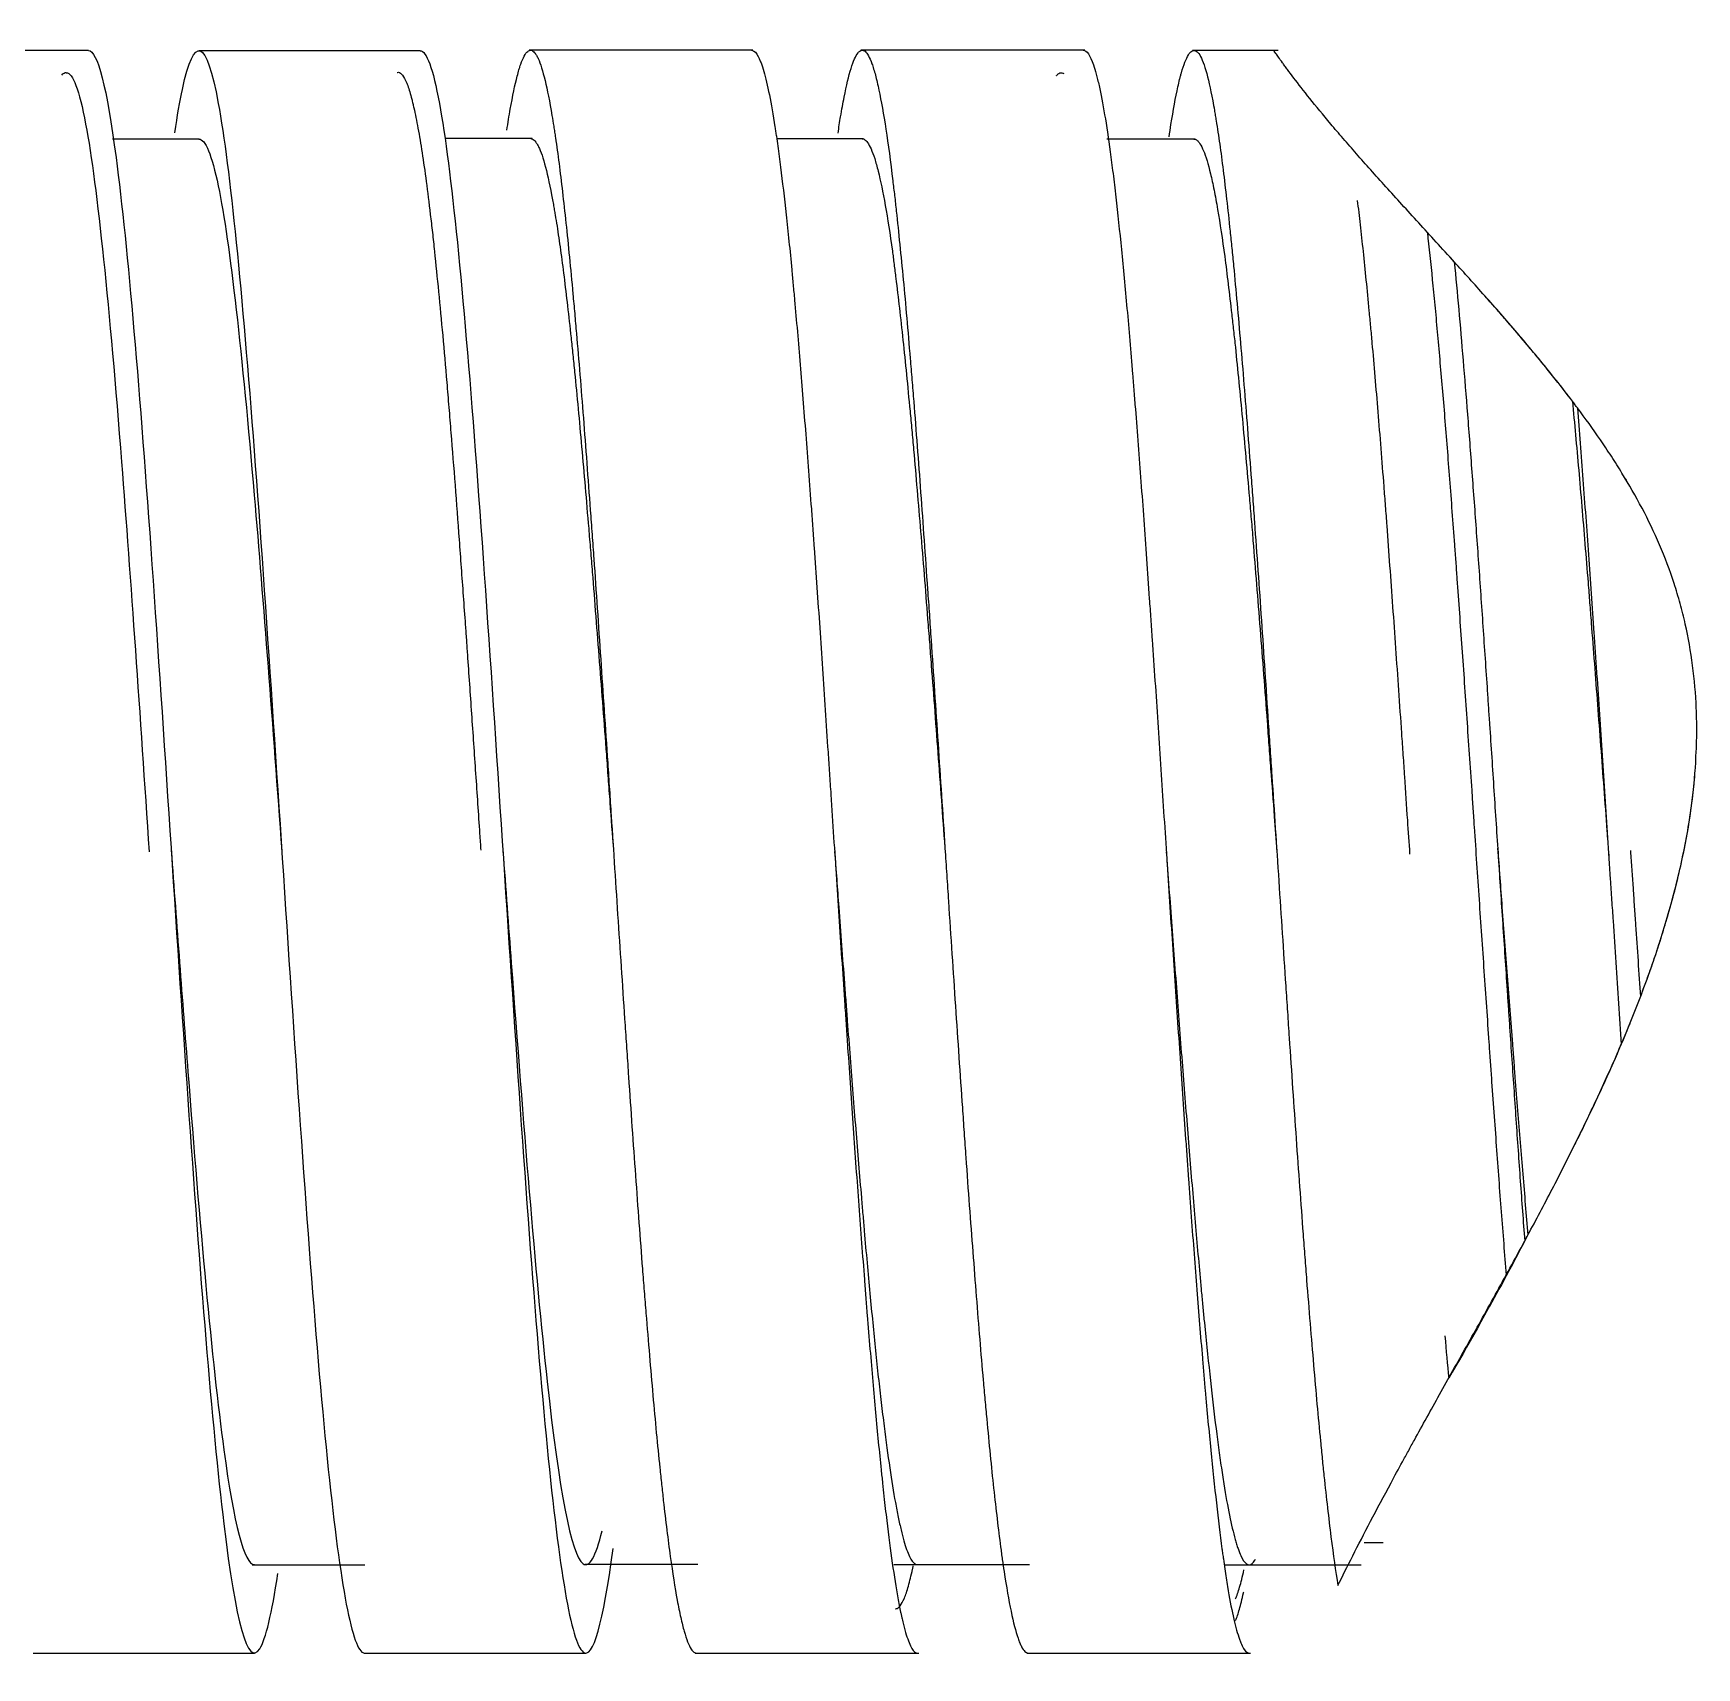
# Model space of a CAD drawing. Extents: x 1488 to 2842, y 0 to 992.
# Drawn here: x 1858.84 to 1873.89, y 347.27 to 362.05 of the extents above; entities that cross this region are included whole.
import ezdxf

# ---------------------------------------------------------------- set-up
doc = ezdxf.new("R2010")
doc.units = 0
doc.header["$LTSCALE"] = 10
doc.header["$MEASUREMENT"] = 0
doc.layers.add('1', color=7, linetype='CONTINUOUS')

msp = doc.modelspace()

# ---------------------------------------------------------------- linework, layer by layer
at = {"layer": '1', "color": 7, "linetype": 'Continuous', "lineweight": -3}
for points, knots in [([(1860.122, 361.152), (1860.145, 361.306), (1860.276, 362.062), (1860.515, 361.962), (1860.84, 358.566), (1861.165, 353.425), (1861.49, 348.83), (1861.716, 347.444), (1861.832, 347.4), (1861.841, 347.4)], [0, 0, 0, 0, 0.039879, 0.22895, 0.41802, 0.607091, 0.796161, 0.985231, 1, 1, 1, 1]), ([(1859.34, 361.898), (1859.424, 361.895), (1859.615, 361.128), (1859.915, 357.457), (1860.24, 352.23), (1860.565, 348.082), (1860.837, 347.063), (1861, 347.76), (1861.054, 348.12)], [0, 0, 0, 0, 0.146021, 0.335609, 0.525196, 0.714784, 0.904371, 1, 1, 1, 1]), ([(1862.34, 361.895), (1862.399, 361.895), (1862.565, 361.44), (1862.84, 358.566), (1863.165, 353.425), (1863.49, 348.83), (1863.798, 346.939), (1863.996, 347.671), (1864.087, 348.345)], [0, 0, 0, 0, 0.100347, 0.286423, 0.4725, 0.658577, 0.844653, 1, 1, 1, 1]), ([(1863.126, 361.175), (1863.136, 361.244), (1863.146, 361.307), (1863.178, 361.485), (1863.198, 361.586), (1863.225, 361.686), (1863.23, 361.705), (1863.238, 361.732), (1863.241, 361.741), (1863.246, 361.757), (1863.259, 361.796), (1863.283, 361.852), (1863.304, 361.88), (1863.324, 361.898), (1863.335, 361.901), (1863.356, 361.897), (1863.366, 361.89), (1863.382, 361.871), (1863.387, 361.864), (1863.398, 361.846), (1863.403, 361.836), (1863.43, 361.778), (1863.45, 361.712), (1863.492, 361.54), (1863.513, 361.435), (1863.539, 361.278), (1863.547, 361.229), (1863.555, 361.177), (1863.56, 361.142), (1863.563, 361.124), (1863.576, 361.034), (1863.587, 360.957), (1863.618, 360.713), (1863.639, 360.533), (1863.681, 360.139), (1863.702, 359.925), (1863.728, 359.636), (1863.734, 359.577), (1863.744, 359.458), (1863.749, 359.398), (1863.765, 359.216), (1863.776, 359.091), (1863.807, 358.709), (1863.828, 358.443), (1863.859, 358.026), (1863.87, 357.883), (1863.883, 357.702), (1863.886, 357.666), (1863.891, 357.593), (1863.899, 357.483), (1863.907, 357.372), (1863.933, 357.001), (1863.954, 356.699), (1863.995, 356.084), (1864.016, 355.771), (1864.043, 355.373), (1864.048, 355.293), (1864.059, 355.133), (1864.064, 355.053), (1864.08, 354.814), (1864.09, 354.655), (1864.121, 354.179), (1864.142, 353.863), (1864.174, 353.392), (1864.184, 353.235), (1864.197, 353.039), (1864.2, 353), (1864.205, 352.922), (1864.208, 352.883), (1864.216, 352.767), (1864.221, 352.69), (1864.247, 352.306), (1864.268, 352.009), (1864.31, 351.43), (1864.331, 351.149), (1864.357, 350.808), (1864.362, 350.741), (1864.37, 350.64), (1864.373, 350.607), (1864.378, 350.541), (1864.392, 350.376), (1864.405, 350.217), (1864.436, 349.846), (1864.457, 349.613), (1864.488, 349.284), (1864.499, 349.178), (1864.514, 349.025), (1864.52, 348.975), (1864.528, 348.901), (1864.53, 348.876), (1864.536, 348.828), (1864.538, 348.804), (1864.562, 348.593), (1864.583, 348.425), (1864.625, 348.125), (1864.645, 347.993), (1864.672, 347.851), (1864.677, 347.824), (1864.687, 347.772), (1864.693, 347.747), (1864.709, 347.676), (1864.719, 347.634), (1864.75, 347.524), (1864.771, 347.47), (1864.803, 347.421), (1864.813, 347.41), (1864.829, 347.402), (1864.834, 347.4), (1864.84, 347.4), (1864.84, 347.4)], [0, 0, 0, 0, 0.018196, 0.018196, 0.054883, 0.054883, 0.064055, 0.064055, 0.06864, 0.06864, 0.073226, 0.091569, 0.109913, 0.109913, 0.128256, 0.128256, 0.146599, 0.146599, 0.155771, 0.155771, 0.164942, 0.164942, 0.201629, 0.201629, 0.238315, 0.238315, 0.247487, 0.252073, 0.252073, 0.256658, 0.256658, 0.275002, 0.275002, 0.311688, 0.311688, 0.348375, 0.348375, 0.357546, 0.357546, 0.366718, 0.366718, 0.385061, 0.385061, 0.421748, 0.421748, 0.440091, 0.440091, 0.444677, 0.444677, 0.449262, 0.458434, 0.458434, 0.49512, 0.49512, 0.531807, 0.531807, 0.540979, 0.540979, 0.55015, 0.55015, 0.568493, 0.568493, 0.60518, 0.60518, 0.623523, 0.623523, 0.628109, 0.628109, 0.632695, 0.632695, 0.641866, 0.641866, 0.678553, 0.678553, 0.715239, 0.715239, 0.724411, 0.724411, 0.728997, 0.728997, 0.733582, 0.751926, 0.751926, 0.788612, 0.788612, 0.806955, 0.806955, 0.816127, 0.816127, 0.820713, 0.820713, 0.825299, 0.825299, 0.861985, 0.861985, 0.898672, 0.898672, 0.907843, 0.907843, 0.917015, 0.917015, 0.935358, 0.935358, 0.972044, 0.972044, 0.990388, 0.990388, 0.999559, 1, 1, 1, 1]), ([(1865.34, 361.9), (1865.343, 361.9), (1865.346, 361.899), (1865.365, 361.894), (1865.382, 361.875), (1865.403, 361.835), (1865.408, 361.826), (1865.416, 361.807), (1865.429, 361.775), (1865.441, 361.736), (1865.467, 361.649), (1865.483, 361.578), (1865.517, 361.411), (1865.534, 361.315), (1865.553, 361.192), (1865.555, 361.178), (1865.559, 361.15), (1865.561, 361.136), (1865.568, 361.092), (1865.581, 361.003), (1865.593, 360.908), (1865.618, 360.709), (1865.635, 360.566), (1865.669, 360.256), (1865.686, 360.09), (1865.707, 359.869), (1865.711, 359.824), (1865.719, 359.733), (1865.724, 359.687), (1865.736, 359.546), (1865.745, 359.451), (1865.77, 359.158), (1865.804, 358.753), (1865.837, 358.318), (1865.862, 357.981), (1865.871, 357.866), (1865.882, 357.721), (1865.884, 357.691), (1865.888, 357.633), (1865.894, 357.545), (1865.901, 357.456), (1865.922, 357.16), (1865.939, 356.919), (1865.972, 356.43), (1865.989, 356.182), (1866.014, 355.805), (1866.022, 355.678), (1866.035, 355.487), (1866.039, 355.423), (1866.046, 355.327), (1866.048, 355.295), (1866.052, 355.23), (1866.071, 354.941), (1866.09, 354.654), (1866.124, 354.144), (1866.14, 353.891), (1866.166, 353.511), (1866.174, 353.385), (1866.187, 353.197), (1866.191, 353.134), (1866.2, 353.008), (1866.204, 352.945), (1866.225, 352.632), (1866.242, 352.388), (1866.275, 351.91), (1866.309, 351.442), (1866.343, 350.997), (1866.362, 350.752), (1866.364, 350.725), (1866.368, 350.671), (1866.37, 350.644), (1866.376, 350.564), (1866.389, 350.405), (1866.402, 350.251), (1866.427, 349.951), (1866.444, 349.759), (1866.477, 349.395), (1866.494, 349.222), (1866.515, 349.017), (1866.52, 348.977), (1866.528, 348.897), (1866.532, 348.858), (1866.545, 348.743), (1866.553, 348.67), (1866.579, 348.459), (1866.595, 348.331), (1866.629, 348.098), (1866.646, 347.993), (1866.671, 347.854), (1866.679, 347.81), (1866.69, 347.76), (1866.692, 347.75), (1866.696, 347.73), (1866.703, 347.702), (1866.709, 347.675), (1866.73, 347.591), (1866.747, 347.536), (1866.781, 347.454), (1866.797, 347.426), (1866.823, 347.404), (1866.831, 347.4), (1866.84, 347.4), (1866.84, 347.4), (1866.84, 347.4)], [0, 0, 0, 0, 0.005727, 0.005727, 0.039415, 0.039415, 0.047837, 0.047837, 0.056259, 0.073103, 0.073103, 0.106791, 0.106791, 0.14048, 0.14048, 0.144691, 0.144691, 0.148902, 0.148902, 0.157324, 0.174168, 0.174168, 0.207856, 0.207856, 0.241544, 0.241544, 0.249966, 0.249966, 0.258388, 0.258388, 0.275232, 0.275232, 0.30892, 0.342609, 0.342609, 0.359453, 0.359453, 0.363664, 0.363664, 0.367875, 0.376297, 0.376297, 0.409985, 0.409985, 0.443673, 0.443673, 0.460517, 0.460517, 0.468939, 0.468939, 0.47315, 0.47315, 0.477361, 0.51105, 0.51105, 0.544738, 0.544738, 0.561582, 0.561582, 0.570004, 0.570004, 0.578426, 0.578426, 0.612114, 0.612114, 0.645802, 0.67949, 0.67949, 0.683701, 0.683701, 0.687912, 0.687912, 0.696335, 0.713179, 0.713179, 0.746867, 0.746867, 0.780555, 0.780555, 0.788977, 0.788977, 0.797399, 0.797399, 0.814243, 0.814243, 0.847931, 0.847931, 0.88162, 0.88162, 0.898464, 0.898464, 0.902675, 0.902675, 0.906886, 0.915308, 0.915308, 0.948996, 0.948996, 0.982684, 0.982684, 0.999528, 0.999528, 1, 1, 1, 1]), ([(1866.121, 361.149), (1866.129, 361.201), (1866.137, 361.251), (1866.15, 361.33), (1866.156, 361.361), (1866.166, 361.419), (1866.171, 361.447), (1866.198, 361.581), (1866.218, 361.668), (1866.26, 361.802), (1866.281, 361.849), (1866.305, 361.879), (1866.308, 361.882), (1866.313, 361.887), (1866.321, 361.894), (1866.339, 361.903), (1866.355, 361.898), (1866.386, 361.874), (1866.407, 361.836), (1866.438, 361.748), (1866.449, 361.713), (1866.465, 361.654), (1866.47, 361.632), (1866.481, 361.587), (1866.486, 361.564), (1866.512, 361.44), (1866.533, 361.321), (1866.575, 361.048), (1866.596, 360.893), (1866.619, 360.696), (1866.622, 360.674), (1866.627, 360.629), (1866.63, 360.607), (1866.638, 360.538), (1866.643, 360.491), (1866.659, 360.347), (1866.669, 360.247), (1866.701, 359.936), (1866.722, 359.714), (1866.753, 359.358), (1866.763, 359.236), (1866.779, 359.047), (1866.785, 358.983), (1866.792, 358.885), (1866.795, 358.853), (1866.8, 358.787), (1866.803, 358.754), (1866.827, 358.456), (1866.848, 358.182), (1866.889, 357.616), (1866.91, 357.324), (1866.936, 356.947), (1866.942, 356.871), (1866.95, 356.756), (1866.952, 356.718), (1866.958, 356.641), (1866.96, 356.602), (1866.973, 356.409), (1866.984, 356.254), (1867.015, 355.787), (1867.036, 355.473), (1867.068, 354.999), (1867.078, 354.84), (1867.094, 354.601), (1867.102, 354.481), (1867.11, 354.361), (1867.115, 354.281), (1867.117, 354.241), (1867.141, 353.881), (1867.162, 353.565), (1867.204, 352.943), (1867.225, 352.636), (1867.251, 352.259), (1867.259, 352.146), (1867.267, 352.034), (1867.272, 351.959), (1867.275, 351.922), (1867.288, 351.736), (1867.298, 351.591), (1867.33, 351.163), (1867.351, 350.889), (1867.392, 350.363), (1867.413, 350.11), (1867.437, 349.839), (1867.44, 349.809), (1867.445, 349.749), (1867.453, 349.661), (1867.461, 349.575), (1867.477, 349.406), (1867.487, 349.297), (1867.518, 348.984), (1867.539, 348.791), (1867.571, 348.526), (1867.581, 348.442), (1867.594, 348.342), (1867.597, 348.323), (1867.602, 348.284), (1867.61, 348.227), (1867.618, 348.173), (1867.644, 347.998), (1867.665, 347.879), (1867.707, 347.678), (1867.728, 347.597), (1867.752, 347.528), (1867.754, 347.521), (1867.759, 347.507), (1867.762, 347.5), (1867.77, 347.481), (1867.775, 347.47), (1867.791, 347.439), (1867.802, 347.424), (1867.821, 347.406), (1867.831, 347.401), (1867.841, 347.401)], [0, 0, 0, 0, 0.013612, 0.013612, 0.022761, 0.022761, 0.031909, 0.031909, 0.068501, 0.068501, 0.105094, 0.105094, 0.109668, 0.109668, 0.114242, 0.12339, 0.141686, 0.141686, 0.178279, 0.178279, 0.196575, 0.196575, 0.205723, 0.205723, 0.214871, 0.214871, 0.251464, 0.251464, 0.288056, 0.288056, 0.29263, 0.29263, 0.297204, 0.297204, 0.306352, 0.306352, 0.324649, 0.324649, 0.361241, 0.361241, 0.379537, 0.379537, 0.388685, 0.388685, 0.39326, 0.39326, 0.397834, 0.397834, 0.434426, 0.434426, 0.471019, 0.471019, 0.480167, 0.480167, 0.484741, 0.484741, 0.489315, 0.489315, 0.507611, 0.507611, 0.544204, 0.544204, 0.5625, 0.5625, 0.571648, 0.576222, 0.576222, 0.580796, 0.580796, 0.617389, 0.617389, 0.653981, 0.653981, 0.663129, 0.667703, 0.667703, 0.672277, 0.672277, 0.690574, 0.690574, 0.727166, 0.727166, 0.763759, 0.763759, 0.768333, 0.768333, 0.772907, 0.782055, 0.782055, 0.800351, 0.800351, 0.836943, 0.836943, 0.85524, 0.85524, 0.859814, 0.859814, 0.864388, 0.873536, 0.873536, 0.910128, 0.910128, 0.946721, 0.946721, 0.951295, 0.951295, 0.955869, 0.955869, 0.965017, 0.965017, 0.983313, 0.983313, 1, 1, 1, 1]), ([(1868.34, 361.9), (1868.37, 361.901), (1868.401, 361.856), (1868.44, 361.742), (1868.448, 361.714), (1868.461, 361.667), (1868.465, 361.651), (1868.474, 361.616), (1868.478, 361.598), (1868.499, 361.503), (1868.516, 361.415), (1868.55, 361.216), (1868.566, 361.104), (1868.592, 360.918), (1868.6, 360.853), (1868.613, 360.751), (1868.617, 360.716), (1868.626, 360.645), (1868.63, 360.608), (1868.651, 360.423), (1868.668, 360.264), (1868.701, 359.928), (1868.718, 359.75), (1868.752, 359.374), (1868.769, 359.177), (1868.79, 358.918), (1868.794, 358.866), (1868.802, 358.76), (1868.815, 358.601), (1868.828, 358.438), (1868.853, 358.108), (1868.87, 357.883), (1868.903, 357.419), (1868.92, 357.182), (1868.941, 356.877), (1868.946, 356.816), (1868.954, 356.692), (1868.958, 356.63), (1868.971, 356.444), (1868.98, 356.32), (1869.005, 355.945), (1869.021, 355.694), (1869.055, 355.188), (1869.072, 354.934), (1869.097, 354.549), (1869.105, 354.421), (1869.122, 354.163), (1869.131, 354.035), (1869.156, 353.653), (1869.173, 353.401), (1869.207, 352.902), (1869.223, 352.656), (1869.249, 352.291), (1869.257, 352.17), (1869.268, 352.02), (1869.27, 351.99), (1869.274, 351.93), (1869.276, 351.9), (1869.283, 351.811), (1869.287, 351.752), (1869.308, 351.459), (1869.325, 351.232), (1869.358, 350.792), (1869.375, 350.579), (1869.4, 350.271), (1869.409, 350.169), (1869.421, 350.02), (1869.426, 349.971), (1869.434, 349.874), (1869.438, 349.825), (1869.459, 349.587), (1869.476, 349.407), (1869.51, 349.067), (1869.527, 348.907), (1869.56, 348.61), (1869.577, 348.471), (1869.596, 348.329), (1869.598, 348.313), (1869.603, 348.282), (1869.609, 348.236), (1869.624, 348.133), (1869.636, 348.053), (1869.661, 347.901), (1869.678, 347.812), (1869.712, 347.66), (1869.729, 347.597), (1869.75, 347.533), (1869.754, 347.521), (1869.763, 347.499), (1869.767, 347.489), (1869.78, 347.461), (1869.788, 347.445), (1869.811, 347.412), (1869.826, 347.401), (1869.841, 347.401)], [0, 0, 0, 0, 0.061536, 0.061536, 0.078368, 0.078368, 0.086784, 0.086784, 0.095199, 0.095199, 0.128863, 0.128863, 0.162526, 0.162526, 0.179358, 0.179358, 0.187773, 0.187773, 0.196189, 0.196189, 0.229852, 0.229852, 0.263516, 0.263516, 0.297179, 0.297179, 0.305595, 0.305595, 0.314011, 0.330842, 0.330842, 0.364505, 0.364505, 0.398169, 0.398169, 0.406584, 0.406584, 0.415, 0.415, 0.431832, 0.431832, 0.465495, 0.465495, 0.499158, 0.499158, 0.51599, 0.51599, 0.532822, 0.532822, 0.566485, 0.566485, 0.600148, 0.600148, 0.61698, 0.61698, 0.621188, 0.621188, 0.625395, 0.625395, 0.633811, 0.633811, 0.667475, 0.667475, 0.701138, 0.701138, 0.717969, 0.717969, 0.726385, 0.726385, 0.734801, 0.734801, 0.768464, 0.768464, 0.802128, 0.802128, 0.835791, 0.835791, 0.839999, 0.839999, 0.844207, 0.852622, 0.869454, 0.869454, 0.903117, 0.903117, 0.93678, 0.93678, 0.945196, 0.945196, 0.953612, 0.953612, 0.970444, 0.970444, 1, 1, 1, 1]), ([(1869.116, 361.115), (1869.122, 361.154), (1869.127, 361.191), (1869.154, 361.359), (1869.175, 361.473), (1869.201, 361.591), (1869.206, 361.614), (1869.214, 361.646), (1869.217, 361.656), (1869.222, 361.676), (1869.235, 361.724), (1869.249, 361.764), (1869.28, 361.845), (1869.301, 361.879), (1869.332, 361.899), (1869.343, 361.9), (1869.358, 361.894), (1869.364, 361.891), (1869.372, 361.884), (1869.374, 361.881), (1869.38, 361.875), (1869.382, 361.872), (1869.406, 361.839), (1869.427, 361.788), (1869.469, 361.646), (1869.489, 361.555), (1869.516, 361.415), (1869.524, 361.371), (1869.531, 361.325), (1869.537, 361.293), (1869.539, 361.277), (1869.553, 361.195), (1869.563, 361.124), (1869.595, 360.901), (1869.615, 360.735), (1869.647, 360.459), (1869.657, 360.363), (1869.673, 360.212), (1869.681, 360.135), (1869.689, 360.055), (1869.694, 360.002), (1869.697, 359.975), (1869.72, 359.728), (1869.741, 359.495), (1869.783, 359.005), (1869.804, 358.747), (1869.835, 358.341), (1869.846, 358.203), (1869.859, 358.026), (1869.862, 357.99), (1869.867, 357.919), (1869.875, 357.812), (1869.883, 357.704), (1869.909, 357.341), (1869.93, 357.044), (1869.972, 356.438), (1869.992, 356.128), (1870.016, 355.772), (1870.019, 355.732), (1870.024, 355.653), (1870.032, 355.534), (1870.04, 355.415), (1870.056, 355.176), (1870.066, 355.018), (1870.098, 354.542), (1870.118, 354.226), (1870.15, 353.752), (1870.16, 353.594), (1870.173, 353.396), (1870.176, 353.357), (1870.181, 353.278), (1870.184, 353.239), (1870.192, 353.121), (1870.197, 353.043), (1870.223, 352.655), (1870.244, 352.351), (1870.286, 351.759), (1870.307, 351.471), (1870.333, 351.12), (1870.339, 351.05), (1870.349, 350.911), (1870.354, 350.843), (1870.37, 350.641), (1870.381, 350.509), (1870.412, 350.125), (1870.433, 349.882), (1870.464, 349.537), (1870.475, 349.426), (1870.491, 349.263), (1870.496, 349.21), (1870.504, 349.131), (1870.506, 349.105), (1870.512, 349.054), (1870.514, 349.029), (1870.538, 348.802), (1870.559, 348.619), (1870.601, 348.288), (1870.622, 348.14), (1870.643, 348.011)], [0, 0, 0, 0, 0.011125, 0.011125, 0.052328, 0.052328, 0.062629, 0.062629, 0.067779, 0.067779, 0.07293, 0.093531, 0.093531, 0.134734, 0.134734, 0.155336, 0.155336, 0.165637, 0.165637, 0.170787, 0.170787, 0.175937, 0.175937, 0.217141, 0.217141, 0.258344, 0.258344, 0.268644, 0.273795, 0.273795, 0.278945, 0.278945, 0.299547, 0.299547, 0.34075, 0.34075, 0.361351, 0.361351, 0.371652, 0.376803, 0.376803, 0.381953, 0.381953, 0.423156, 0.423156, 0.464359, 0.464359, 0.484961, 0.484961, 0.490111, 0.490111, 0.495262, 0.505562, 0.505562, 0.546766, 0.546766, 0.587969, 0.587969, 0.593119, 0.593119, 0.598269, 0.60857, 0.60857, 0.629172, 0.629172, 0.670375, 0.670375, 0.690977, 0.690977, 0.696127, 0.696127, 0.701277, 0.701277, 0.711578, 0.711578, 0.752781, 0.752781, 0.793984, 0.793984, 0.804285, 0.804285, 0.814586, 0.814586, 0.835187, 0.835187, 0.876391, 0.876391, 0.896992, 0.896992, 0.907293, 0.907293, 0.912443, 0.912443, 0.917594, 0.917594, 0.958797, 0.958797, 1, 1, 1, 1]), ([(1871.696, 359.984), (1871.585, 360.107), (1871.477, 360.224), (1871.27, 360.451), (1871.171, 360.56), (1870.983, 360.768), (1870.894, 360.868), (1870.769, 361.01), (1870.729, 361.056), (1870.671, 361.124), (1870.652, 361.146), (1870.615, 361.189), (1870.596, 361.211), (1870.508, 361.316), (1870.445, 361.393), (1870.333, 361.532), (1870.285, 361.594), (1870.223, 361.675), (1870.204, 361.701), (1870.179, 361.735), (1870.171, 361.746), (1870.155, 361.767), (1870.148, 361.777), (1870.114, 361.824), (1870.094, 361.852), (1870.068, 361.889), (1870.062, 361.898), (1870.062, 361.898), (1870.062, 361.898), (1870.062, 361.898)], [0, 0, 0, 0, 0.111032, 0.111032, 0.222065, 0.222065, 0.333097, 0.333097, 0.388613, 0.388613, 0.416371, 0.416371, 0.444129, 0.444129, 0.555161, 0.555161, 0.666194, 0.666194, 0.72171, 0.72171, 0.749468, 0.749468, 0.777226, 0.777226, 0.888258, 0.888258, 0.99929, 0.99929, 1, 1, 1, 1]), ([(1859.14, 361.696), (1859.199, 361.696), (1859.365, 361.253), (1859.615, 358.712), (1859.807, 355.878), (1859.89, 354.648)], [0, 0, 0, 0, 0.233585, 0.666731, 1, 1, 1, 1]), ([(1862.133, 361.698), (1862.134, 361.699), (1862.147, 361.702), (1862.161, 361.696), (1862.185, 361.671), (1862.21, 361.631), (1862.235, 361.564), (1862.253, 361.502), (1862.263, 361.469), (1862.272, 361.431), (1862.278, 361.405), (1862.281, 361.392), (1862.297, 361.323), (1862.309, 361.261), (1862.334, 361.126), (1862.359, 360.977), (1862.384, 360.804), (1862.408, 360.619), (1862.421, 360.519), (1862.436, 360.387), (1862.44, 360.36), (1862.446, 360.306), (1862.455, 360.223), (1862.465, 360.138), (1862.483, 359.963), (1862.495, 359.841), (1862.52, 359.587), (1862.545, 359.323), (1862.57, 359.04), (1862.588, 358.82), (1862.594, 358.745), (1862.604, 358.631), (1862.607, 358.593), (1862.613, 358.516), (1862.629, 358.323), (1862.657, 357.967), (1862.694, 357.475), (1862.718, 357.135), (1862.737, 356.876), (1862.746, 356.745), (1862.756, 356.612), (1862.762, 356.524), (1862.765, 356.479), (1862.781, 356.256), (1862.793, 356.077), (1862.818, 355.718), (1862.83, 355.537), (1862.855, 355.175), (1862.871, 354.944), (1862.886, 354.711), (1862.89, 354.662)], [0, 0, 0, 0, 0.004323, 0.053439, 0.053439, 0.102554, 0.15167, 0.15167, 0.176228, 0.188507, 0.188507, 0.200786, 0.200786, 0.249902, 0.249902, 0.299018, 0.348134, 0.348134, 0.39725, 0.39725, 0.409529, 0.409529, 0.421808, 0.446366, 0.446366, 0.495482, 0.495482, 0.544597, 0.593713, 0.593713, 0.618271, 0.618271, 0.63055, 0.63055, 0.642829, 0.691945, 0.741061, 0.790177, 0.790177, 0.814735, 0.827014, 0.827014, 0.839293, 0.839293, 0.888409, 0.888409, 0.937525, 0.937525, 0.98664, 1, 1, 1, 1]), ([(1868.097, 361.669), (1868.098, 361.67), (1868.099, 361.671), (1868.106, 361.679), (1868.112, 361.685), (1868.131, 361.697), (1868.146, 361.698), (1868.16, 361.69), (1868.163, 361.688)], [0, 0, 0, 0, 0.034017, 0.034017, 0.317463, 0.317463, 0.884356, 1, 1, 1, 1]), ([(1860.34, 361.096), (1860.398, 361.096), (1860.565, 360.691), (1860.815, 358.368), (1861.007, 355.78), (1861.09, 354.657)], [0, 0, 0, 0, 0.233939, 0.667356, 1, 1, 1, 1]), ([(1863.342, 361.1), (1863.346, 361.1), (1863.351, 361.099), (1863.366, 361.092), (1863.377, 361.083), (1863.39, 361.065), (1863.393, 361.061), (1863.398, 361.053), (1863.401, 361.048), (1863.409, 361.034), (1863.414, 361.023), (1863.441, 360.963), (1863.462, 360.896), (1863.504, 360.726), (1863.525, 360.624), (1863.549, 360.488), (1863.552, 360.473), (1863.557, 360.441), (1863.56, 360.425), (1863.568, 360.377), (1863.574, 360.343), (1863.59, 360.24), (1863.6, 360.168), (1863.632, 359.938), (1863.653, 359.77), (1863.685, 359.494), (1863.696, 359.398), (1863.712, 359.248), (1863.717, 359.197), (1863.728, 359.093), (1863.733, 359.04), (1863.76, 358.772), (1863.781, 358.547), (1863.823, 358.075), (1863.844, 357.829), (1863.871, 357.508), (1863.876, 357.443), (1863.885, 357.344), (1863.887, 357.311), (1863.893, 357.245), (1863.906, 357.08), (1863.919, 356.913), (1863.951, 356.507), (1863.972, 356.232), (1864.004, 355.812), (1864.015, 355.671), (1864.031, 355.456), (1864.036, 355.385), (1864.044, 355.277), (1864.047, 355.241), (1864.052, 355.168), (1864.055, 355.132), (1864.068, 354.95), (1864.079, 354.805), (1864.09, 354.66)], [0, 0, 0, 0, 0.018427, 0.018427, 0.061081, 0.061081, 0.071745, 0.071745, 0.082409, 0.082409, 0.103736, 0.103736, 0.189046, 0.189046, 0.274356, 0.274356, 0.285019, 0.285019, 0.295683, 0.295683, 0.317011, 0.317011, 0.359665, 0.359665, 0.444975, 0.444975, 0.48763, 0.48763, 0.508957, 0.508957, 0.530285, 0.530285, 0.615594, 0.615594, 0.700904, 0.700904, 0.722232, 0.722232, 0.732895, 0.732895, 0.743559, 0.786214, 0.786214, 0.871524, 0.871524, 0.914178, 0.914178, 0.935506, 0.935506, 0.94617, 0.94617, 0.956833, 0.956833, 1, 1, 1, 1]), ([(1866.339, 361.099), (1866.345, 361.099), (1866.351, 361.097), (1866.378, 361.084), (1866.399, 361.054), (1866.431, 360.982), (1866.442, 360.953), (1866.458, 360.902), (1866.463, 360.884), (1866.474, 360.846), (1866.479, 360.826), (1866.506, 360.719), (1866.527, 360.616), (1866.57, 360.376), (1866.591, 360.238), (1866.618, 360.044), (1866.623, 360.004), (1866.631, 359.942), (1866.634, 359.921), (1866.639, 359.879), (1866.652, 359.772), (1866.666, 359.66), (1866.698, 359.38), (1866.719, 359.18), (1866.751, 358.859), (1866.761, 358.749), (1866.778, 358.579), (1866.783, 358.521), (1866.791, 358.434), (1866.794, 358.404), (1866.799, 358.345), (1866.802, 358.315), (1866.826, 358.047), (1866.847, 357.8), (1866.889, 357.289), (1866.911, 357.025), (1866.937, 356.684), (1866.943, 356.615), (1866.951, 356.511), (1866.953, 356.476), (1866.959, 356.406), (1866.972, 356.232), (1866.986, 356.056), (1867.017, 355.633), (1867.039, 355.349), (1867.07, 354.921), (1867.081, 354.779), (1867.091, 354.636)], [0, 0, 0, 0, 0.023947, 0.023947, 0.108866, 0.108866, 0.151325, 0.151325, 0.172555, 0.172555, 0.193784, 0.193784, 0.278703, 0.278703, 0.363621, 0.363621, 0.384851, 0.384851, 0.395466, 0.395466, 0.40608, 0.44854, 0.44854, 0.533458, 0.533458, 0.575917, 0.575917, 0.597147, 0.597147, 0.607762, 0.607762, 0.618377, 0.618377, 0.703295, 0.703295, 0.788213, 0.788213, 0.809443, 0.809443, 0.820058, 0.820058, 0.830673, 0.873132, 0.873132, 0.95805, 0.95805, 1, 1, 1, 1]), ([(1869.34, 361.096), (1869.348, 361.096), (1869.355, 361.094), (1869.365, 361.087), (1869.368, 361.085), (1869.374, 361.08), (1869.376, 361.078), (1869.384, 361.069), (1869.39, 361.062), (1869.406, 361.037), (1869.416, 361.016), (1869.448, 360.94), (1869.47, 360.87), (1869.501, 360.738), (1869.512, 360.689), (1869.528, 360.608), (1869.534, 360.58), (1869.544, 360.521), (1869.55, 360.491), (1869.576, 360.333), (1869.598, 360.191), (1869.64, 359.874), (1869.661, 359.699), (1869.688, 359.462), (1869.693, 359.413), (1869.704, 359.314), (1869.71, 359.264), (1869.726, 359.11), (1869.736, 359.005), (1869.768, 358.682), (1869.789, 358.454), (1869.821, 358.096), (1869.832, 357.974), (1869.848, 357.786), (1869.853, 357.722), (1869.862, 357.626), (1869.864, 357.593), (1869.87, 357.529), (1869.872, 357.496), (1869.896, 357.203), (1869.918, 356.936), (1869.96, 356.391), (1869.981, 356.113), (1870.008, 355.758), (1870.013, 355.686), (1870.021, 355.579), (1870.024, 355.543), (1870.029, 355.471), (1870.043, 355.291), (1870.056, 355.111), (1870.075, 354.863), (1870.082, 354.759), (1870.09, 354.655)], [0, 0, 0, 0, 0.030375, 0.030375, 0.04104, 0.04104, 0.051706, 0.051706, 0.073037, 0.073037, 0.115699, 0.115699, 0.201023, 0.201023, 0.243686, 0.243686, 0.265017, 0.265017, 0.286348, 0.286348, 0.371672, 0.371672, 0.456996, 0.456996, 0.478327, 0.478327, 0.499658, 0.499658, 0.542321, 0.542321, 0.627645, 0.627645, 0.670307, 0.670307, 0.691638, 0.691638, 0.702304, 0.702304, 0.712969, 0.712969, 0.798293, 0.798293, 0.883618, 0.883618, 0.904949, 0.904949, 0.915614, 0.915614, 0.92628, 0.968942, 0.968942, 1, 1, 1, 1]), ([(1870.818, 360.541), (1870.827, 360.47), (1870.835, 360.397), (1870.862, 360.165), (1870.879, 359.998), (1870.906, 359.73), (1870.915, 359.638), (1870.928, 359.495), (1870.933, 359.447), (1870.942, 359.349), (1870.946, 359.3), (1870.969, 359.051), (1870.986, 358.844), (1871.022, 358.411), (1871.04, 358.186), (1871.062, 357.894), (1871.067, 357.835), (1871.076, 357.717), (1871.089, 357.538), (1871.102, 357.357), (1871.129, 356.991), (1871.147, 356.743), (1871.182, 356.239), (1871.2, 355.982), (1871.222, 355.655), (1871.227, 355.59), (1871.236, 355.459), (1871.249, 355.262), (1871.262, 355.066), (1871.278, 354.833), (1871.285, 354.73), (1871.292, 354.628)], [0, 0, 0, 0, 0.054764, 0.054764, 0.167389, 0.167389, 0.223702, 0.223702, 0.251858, 0.251858, 0.280015, 0.280015, 0.39264, 0.39264, 0.505265, 0.505265, 0.533421, 0.533421, 0.561578, 0.61789, 0.61789, 0.730516, 0.730516, 0.843141, 0.843141, 0.871297, 0.871297, 0.899454, 0.955766, 0.955766, 1, 1, 1, 1]), ([(1871.452, 360.252), (1871.45, 360.254), (1871.445, 360.259), (1871.438, 360.267), (1871.433, 360.273), (1871.43, 360.275)], [0, 0, 0, 0, 0.334825, 0.668127, 1, 1, 1, 1]), ([(1871.452, 360.25), (1871.467, 360.115), (1871.482, 359.973), (1871.504, 359.749), (1871.512, 359.673), (1871.523, 359.555), (1871.527, 359.515), (1871.534, 359.435), (1871.538, 359.394), (1871.556, 359.189), (1871.586, 358.85), (1871.616, 358.488), (1871.645, 358.116), (1871.66, 357.924), (1871.682, 357.627), (1871.69, 357.527), (1871.701, 357.375), (1871.705, 357.324), (1871.712, 357.221), (1871.716, 357.17), (1871.734, 356.913), (1871.749, 356.705), (1871.779, 356.283), (1871.794, 356.071), (1871.823, 355.64), (1871.838, 355.423), (1871.857, 355.148), (1871.86, 355.093), (1871.868, 354.983), (1871.879, 354.818), (1871.905, 354.434), (1871.927, 354.108), (1871.957, 353.675), (1871.971, 353.46), (1871.994, 353.138), (1872.001, 353.031), (1872.012, 352.871), (1872.016, 352.818), (1872.023, 352.712), (1872.027, 352.659), (1872.046, 352.395), (1872.061, 352.189), (1872.09, 351.784), (1872.105, 351.585), (1872.135, 351.197), (1872.15, 351.007), (1872.165, 350.821)], [0, 0, 0, 0, 0.0625, 0.0625, 0.09375, 0.09375, 0.109375, 0.109375, 0.125, 0.125, 0.1875, 0.25, 0.25, 0.3125, 0.3125, 0.34375, 0.34375, 0.359375, 0.359375, 0.375, 0.375, 0.4375, 0.4375, 0.5, 0.5, 0.5625, 0.5625, 0.578125, 0.578125, 0.59375, 0.625, 0.6875, 0.6875, 0.75, 0.75, 0.78125, 0.78125, 0.796875, 0.796875, 0.8125, 0.8125, 0.875, 0.875, 0.9375, 0.9375, 1, 1, 1, 1]), ([(1872.764, 358.725), (1872.666, 358.855), (1872.566, 358.98), (1872.367, 359.222), (1872.268, 359.339), (1872.073, 359.564), (1871.977, 359.672), (1871.791, 359.88), (1871.701, 359.979), (1871.614, 360.074)], [0, 0, 0, 0, 0.25, 0.25, 0.5, 0.5, 0.75, 0.75, 1, 1, 1, 1]), ([(1871.696, 359.984), (1871.709, 359.847), (1871.722, 359.703), (1871.749, 359.407), (1871.775, 359.1), (1871.802, 358.772), (1871.822, 358.519), (1871.828, 358.433), (1871.842, 358.259), (1871.848, 358.171), (1871.868, 357.902), (1871.882, 357.72), (1871.908, 357.352), (1871.935, 356.977), (1871.961, 356.592), (1871.981, 356.299), (1871.988, 356.201), (1871.997, 356.053), (1872.001, 356.003), (1872.007, 355.903), (1872.011, 355.853), (1872.028, 355.602), (1872.041, 355.402), (1872.067, 355.001), (1872.094, 354.6), (1872.12, 354.199), (1872.147, 353.798), (1872.16, 353.598), (1872.177, 353.348), (1872.18, 353.298), (1872.187, 353.198), (1872.197, 353.05), (1872.207, 352.903), (1872.227, 352.611), (1872.253, 352.227), (1872.279, 351.854), (1872.306, 351.487), (1872.319, 351.306), (1872.333, 351.129)], [0, 0, 0, 0, 0.0625, 0.0625, 0.125, 0.1875, 0.1875, 0.21875, 0.21875, 0.25, 0.25, 0.3125, 0.3125, 0.375, 0.4375, 0.4375, 0.46875, 0.46875, 0.484375, 0.484375, 0.5, 0.5, 0.5625, 0.5625, 0.625, 0.6875, 0.6875, 0.75, 0.75, 0.765625, 0.765625, 0.78125, 0.8125, 0.8125, 0.875, 0.9375, 0.9375, 1, 1, 1, 1]), ([(1872.772, 358.714), (1872.751, 358.743), (1872.729, 358.771), (1872.641, 358.886), (1872.576, 358.967), (1872.498, 359.063), (1872.483, 359.081), (1872.453, 359.118), (1872.408, 359.172), (1872.366, 359.222), (1872.287, 359.316), (1872.238, 359.373), (1872.153, 359.471), (1872.117, 359.513), (1872.079, 359.556), (1872.072, 359.564), (1872.059, 359.579), (1872.041, 359.599), (1872.026, 359.615), (1872.004, 359.641), (1871.996, 359.65), (1871.996, 359.65), (1871.996, 359.65), (1871.996, 359.65)], [0, 0, 0, 0, 0.049817, 0.049817, 0.207967, 0.207967, 0.247504, 0.247504, 0.287042, 0.366117, 0.366117, 0.524267, 0.524267, 0.682416, 0.682416, 0.721954, 0.721954, 0.761491, 0.840566, 0.840566, 0.998716, 0.998716, 1, 1, 1, 1]), ([(1872.764, 358.724), (1872.783, 358.525), (1872.802, 358.317), (1872.84, 357.887), (1872.858, 357.664), (1872.887, 357.318), (1872.896, 357.201), (1872.911, 357.022), (1872.915, 356.962), (1872.922, 356.872), (1872.925, 356.841), (1872.93, 356.781), (1872.932, 356.75), (1872.953, 356.476), (1872.972, 356.229), (1873.01, 355.731), (1873.029, 355.479), (1873.057, 355.096), (1873.067, 354.968), (1873.081, 354.775), (1873.086, 354.711), (1873.092, 354.632), (1873.093, 354.618), (1873.094, 354.605)], [0, 0, 0, 0, 0.172302, 0.172302, 0.344605, 0.344605, 0.430756, 0.430756, 0.473832, 0.473832, 0.495369, 0.495369, 0.516907, 0.516907, 0.68921, 0.68921, 0.861512, 0.861512, 0.947663, 0.947663, 0.990739, 0.990739, 1, 1, 1, 1]), ([(1873.206, 352.907), (1873.308, 353.145), (1873.403, 353.388), (1873.51, 353.698), (1873.531, 353.76), (1873.571, 353.886), (1873.591, 353.949), (1873.648, 354.138), (1873.682, 354.265), (1873.776, 354.647), (1873.824, 354.904), (1873.869, 355.294), (1873.879, 355.424), (1873.887, 355.622), (1873.889, 355.688), (1873.889, 355.819), (1873.887, 355.884), (1873.874, 356.208), (1873.841, 356.462), (1873.771, 356.771), (1873.756, 356.833), (1873.73, 356.925), (1873.721, 356.955), (1873.703, 357.016), (1873.656, 357.167), (1873.601, 357.312), (1873.504, 357.539), (1873.451, 357.649), (1873.337, 357.865), (1873.276, 357.97), (1873.181, 358.125), (1873.149, 358.176), (1873.084, 358.277), (1873.051, 358.326), (1872.95, 358.474), (1872.881, 358.57), (1872.81, 358.664)], [0, 0, 0, 0, 0.125, 0.125, 0.15625, 0.15625, 0.1875, 0.1875, 0.25, 0.25, 0.375, 0.375, 0.4375, 0.4375, 0.46875, 0.46875, 0.5, 0.5, 0.625, 0.625, 0.65625, 0.65625, 0.671875, 0.671875, 0.6875, 0.75, 0.75, 0.8125, 0.8125, 0.875, 0.875, 0.90625, 0.90625, 0.9375, 0.9375, 1, 1, 1, 1]), ([(1872.81, 358.663), (1872.827, 358.453), (1872.843, 358.237), (1872.876, 357.794), (1872.909, 357.341), (1872.942, 356.867), (1872.963, 356.565), (1872.967, 356.504), (1872.975, 356.382), (1872.988, 356.198), (1873, 356.014), (1873.025, 355.645), (1873.041, 355.398), (1873.074, 354.901), (1873.09, 354.651), (1873.111, 354.338), (1873.115, 354.275), (1873.123, 354.15), (1873.128, 354.087), (1873.14, 353.898), (1873.148, 353.773), (1873.173, 353.399), (1873.19, 353.152), (1873.206, 352.907)], [0, 0, 0, 0, 0.125, 0.125, 0.25, 0.375, 0.375, 0.40625, 0.40625, 0.4375, 0.5, 0.5, 0.625, 0.625, 0.75, 0.75, 0.78125, 0.78125, 0.8125, 0.8125, 0.875, 0.875, 1, 1, 1, 1]), ([(1873.244, 358.022), (1873.246, 358.02), (1873.248, 358.016), (1873.251, 358.011), (1873.252, 358.009)], [0, 0, 0, 0, 0.502211, 1, 1, 1, 1]), ([(1873.584, 357.35), (1873.583, 357.352), (1873.581, 357.357), (1873.58, 357.361), (1873.579, 357.362)], [0, 0, 0, 0, 0.498471, 1, 1, 1, 1]), ([(1873.771, 354.65), (1873.806, 354.819), (1873.833, 354.987), (1873.862, 355.232), (1873.869, 355.309), (1873.875, 355.385)], [0, 0, 0, 0, 0.686106, 0.686106, 1, 1, 1, 1]), ([(1860.089, 354.664), (1860.14, 353.984), (1860.298, 351.839), (1860.549, 348.991), (1860.75, 348.201), (1860.842, 348.201)], [0, 0, 0, 0, 0.200858, 0.632924, 1, 1, 1, 1]), ([(1872.088, 354.68), (1872.101, 354.502), (1872.114, 354.325), (1872.143, 353.94), (1872.159, 353.732), (1872.19, 353.319), (1872.205, 353.114), (1872.225, 352.86), (1872.229, 352.809), (1872.237, 352.708), (1872.24, 352.657), (1872.252, 352.507), (1872.26, 352.407), (1872.283, 352.113), (1872.315, 351.729), (1872.346, 351.363), (1872.361, 351.184)], [0, 0, 0, 0, 0.144312, 0.144312, 0.315449, 0.315449, 0.486587, 0.486587, 0.529372, 0.529372, 0.572156, 0.572156, 0.657725, 0.657725, 0.828862, 1, 1, 1, 1]), ([(1863.09, 354.657), (1863.115, 354.317), (1863.249, 352.514), (1863.49, 349.472), (1863.764, 347.972), (1863.93, 348.272), (1863.987, 348.506)], [0, 0, 0, 0, 0.084222, 0.446459, 0.808696, 1, 1, 1, 1]), ([(1866.09, 354.65), (1866.103, 354.483), (1866.115, 354.315), (1866.145, 353.918), (1866.162, 353.689), (1866.183, 353.403), (1866.188, 353.346), (1866.196, 353.233), (1866.2, 353.176), (1866.213, 353.008), (1866.222, 352.897), (1866.247, 352.567), (1866.281, 352.136), (1866.315, 351.722), (1866.337, 351.469), (1866.341, 351.418), (1866.35, 351.318), (1866.363, 351.169), (1866.375, 351.025), (1866.401, 350.743), (1866.418, 350.562), (1866.452, 350.217), (1866.469, 350.052), (1866.49, 349.856), (1866.495, 349.818), (1866.503, 349.741), (1866.508, 349.704), (1866.521, 349.593), (1866.529, 349.522), (1866.555, 349.318), (1866.572, 349.192), (1866.606, 348.962), (1866.623, 348.858), (1866.648, 348.717), (1866.657, 348.672), (1866.67, 348.61), (1866.674, 348.59), (1866.683, 348.551), (1866.687, 348.532), (1866.708, 348.443), (1866.725, 348.384), (1866.759, 348.29), (1866.776, 348.254), (1866.802, 348.22), (1866.811, 348.212), (1866.821, 348.205), (1866.823, 348.204), (1866.828, 348.202), (1866.83, 348.202), (1866.835, 348.201), (1866.837, 348.2), (1866.84, 348.2)], [0, 0, 0, 0, 0.049911, 0.049911, 0.118283, 0.118283, 0.135375, 0.135375, 0.152468, 0.152468, 0.186654, 0.186654, 0.255025, 0.323397, 0.323397, 0.34049, 0.34049, 0.357583, 0.391768, 0.391768, 0.46014, 0.46014, 0.528511, 0.528511, 0.545604, 0.545604, 0.562697, 0.562697, 0.596882, 0.596882, 0.665254, 0.665254, 0.733625, 0.733625, 0.767811, 0.767811, 0.784904, 0.784904, 0.801997, 0.801997, 0.870368, 0.870368, 0.938739, 0.938739, 0.972925, 0.972925, 0.981472, 0.981472, 0.990018, 0.990018, 1, 1, 1, 1]), ([(1869.09, 354.649), (1869.093, 354.612), (1869.096, 354.574), (1869.116, 354.304), (1869.133, 354.075), (1869.167, 353.619), (1869.184, 353.393), (1869.218, 352.945), (1869.235, 352.723), (1869.27, 352.285), (1869.287, 352.071), (1869.321, 351.657), (1869.338, 351.456), (1869.372, 351.065), (1869.389, 350.875), (1869.41, 350.646), (1869.415, 350.6), (1869.423, 350.51), (1869.436, 350.377), (1869.449, 350.25), (1869.475, 350.001), (1869.492, 349.844), (1869.525, 349.55), (1869.547, 349.378), (1869.568, 349.221), (1869.577, 349.159), (1869.581, 349.129), (1869.594, 349.04), (1869.603, 348.985), (1869.628, 348.825), (1869.662, 348.636), (1869.696, 348.491), (1869.718, 348.414), (1869.722, 348.4), (1869.731, 348.372), (1869.735, 348.359), (1869.748, 348.322), (1869.756, 348.3), (1869.782, 348.245), (1869.799, 348.22), (1869.833, 348.197), (1869.85, 348.197), (1869.876, 348.217), (1869.884, 348.227), (1869.895, 348.243), (1869.897, 348.247), (1869.899, 348.25)], [0, 0, 0, 0, 0.010262, 0.010262, 0.07361, 0.07361, 0.136957, 0.136957, 0.200304, 0.200304, 0.263651, 0.263651, 0.326999, 0.326999, 0.390346, 0.390346, 0.406183, 0.406183, 0.422019, 0.453693, 0.453693, 0.51704, 0.51704, 0.580388, 0.596224, 0.596224, 0.612061, 0.612061, 0.643735, 0.643735, 0.707082, 0.770429, 0.770429, 0.786266, 0.786266, 0.802103, 0.802103, 0.833777, 0.833777, 0.897124, 0.897124, 0.960471, 0.960471, 0.992145, 0.992145, 1, 1, 1, 1]), ([(1873.29, 354.659), (1873.29, 354.654), (1873.29, 354.648), (1873.298, 354.534), (1873.306, 354.425), (1873.317, 354.261), (1873.32, 354.206), (1873.328, 354.097), (1873.332, 354.042), (1873.35, 353.77), (1873.365, 353.553), (1873.38, 353.337)], [0, 0, 0, 0, 0.01259, 0.01259, 0.259442, 0.259442, 0.382868, 0.382868, 0.506295, 0.506295, 1, 1, 1, 1]), ([(1873.398, 353.385), (1873.403, 353.398), (1873.407, 353.41), (1873.426, 353.461), (1873.441, 353.501), (1873.469, 353.58), (1873.483, 353.62), (1873.552, 353.821), (1873.603, 353.983), (1873.695, 354.313), (1873.736, 354.48), (1873.771, 354.65)], [0, 0, 0, 0, 0.030256, 0.030256, 0.12723, 0.12723, 0.224205, 0.224205, 0.612102, 0.612102, 1, 1, 1, 1]), ([(1872.804, 352.037), (1872.816, 352.06), (1872.827, 352.083), (1872.872, 352.175), (1872.905, 352.244), (1873.005, 352.453), (1873.07, 352.596), (1873.183, 352.851), (1873.23, 352.962), (1873.276, 353.074)], [0, 0, 0, 0, 0.070335, 0.070335, 0.277203, 0.277203, 0.690939, 0.690939, 1, 1, 1, 1]), ([(1873.284, 353.095), (1873.284, 353.093), (1873.282, 353.09), (1873.281, 353.087), (1873.28, 353.085)], [0, 0, 0, 0, 0.501729, 1, 1, 1, 1]), ([(1872.362, 351.183), (1872.435, 351.318), (1872.508, 351.456), (1872.654, 351.737), (1872.727, 351.881), (1872.872, 352.174), (1872.944, 352.323), (1873.084, 352.626), (1873.153, 352.78), (1873.219, 352.937)], [0, 0, 0, 0, 0.25, 0.25, 0.5, 0.5, 0.75, 0.75, 1, 1, 1, 1]), ([(1872.789, 352.005), (1872.79, 352.008), (1872.793, 352.013), (1872.795, 352.018), (1872.796, 352.021)], [0, 0, 0, 0, 0.497322, 1, 1, 1, 1]), ([(1870.643, 348.011), (1870.724, 348.177), (1870.823, 348.372), (1870.996, 348.703), (1871.058, 348.819), (1871.157, 349.003), (1871.191, 349.066), (1871.244, 349.163), (1871.262, 349.195), (1871.298, 349.261), (1871.316, 349.294), (1871.408, 349.461), (1871.484, 349.598), (1871.642, 349.882), (1871.724, 350.028), (1871.892, 350.328), (1871.978, 350.482), (1872.11, 350.72), (1872.154, 350.801), (1872.243, 350.963), (1872.288, 351.045), (1872.333, 351.129)], [0, 0, 0, 0, 0.25, 0.25, 0.375, 0.375, 0.4375, 0.4375, 0.46875, 0.46875, 0.5, 0.5, 0.625, 0.625, 0.75, 0.75, 0.875, 0.875, 0.9375, 0.9375, 1, 1, 1, 1]), ([(1872.333, 351.129), (1872.337, 351.137), (1872.341, 351.145), (1872.351, 351.163), (1872.356, 351.172), (1872.361, 351.182)], [0, 0, 0, 0, 0.499987, 0.499987, 1, 1, 1, 1]), ([(1866.641, 347.802), (1866.643, 347.802), (1866.645, 347.802), (1866.659, 347.804), (1866.671, 347.813), (1866.696, 347.845), (1866.709, 347.867), (1866.733, 347.927), (1866.758, 348), (1866.783, 348.101), (1866.797, 348.169), (1866.8, 348.179), (1866.802, 348.19)], [0, 0, 0, 0, 0.032438, 0.032438, 0.264134, 0.264134, 0.49583, 0.49583, 0.727526, 0.959222, 0.959222, 1, 1, 1, 1]), ([(1869.717, 347.891), (1869.724, 347.905), (1869.73, 347.921), (1869.748, 347.975), (1869.767, 348.04), (1869.786, 348.121), (1869.793, 348.152)], [0, 0, 0, 0, 0.239684, 0.239684, 0.730843, 1, 1, 1, 1]), ([(1869.718, 347.696), (1869.73, 347.723), (1869.741, 347.757), (1869.765, 347.839), (1869.777, 347.89), (1869.79, 347.949), (1869.791, 347.951)], [0, 0, 0, 0, 0.468302, 0.468302, 0.97955, 1, 1, 1, 1])]:
    msp.add_open_spline(points, degree=3, knots=knots, dxfattribs=at)
for points, degree in [([(1859.34, 361.898), (1858.34, 361.898), (1857.34, 361.898)], 2), ([(1862.341, 361.895), (1861.341, 361.895), (1860.341, 361.895)], 2), ([(1865.352, 361.9), (1864.34, 361.9), (1863.328, 361.9)], 2), ([(1868.353, 361.9), (1867.34, 361.9), (1866.328, 361.9)], 2), ([(1870.104, 361.898), (1869.329, 361.898)], 1), ([(1859.1, 361.674), (1859.113, 361.69), (1859.127, 361.698), (1859.14, 361.698)], 3), ([(1860.341, 361.096), (1859.95, 361.096), (1859.559, 361.096)], 2), ([(1863.353, 361.1), (1862.959, 361.1), (1862.565, 361.1)], 2), ([(1866.351, 361.099), (1865.958, 361.099), (1865.565, 361.099)], 2), ([(1869.351, 361.096), (1868.952, 361.096), (1868.554, 361.096)], 2), ([(1872.81, 358.664), (1872.803, 358.673), (1872.788, 358.693), (1872.772, 358.714), (1872.764, 358.725)], 3), ([(1872.361, 351.184), (1872.245, 350.958), (1872.129, 350.742), (1872.013, 350.536)], 3), ([(1872.165, 350.821), (1871.991, 350.491), (1871.818, 350.178), (1871.645, 349.888)], 3), ([(1872.172, 350.835), (1872.17, 350.83), (1872.167, 350.825), (1872.165, 350.82)], 3), ([(1871.611, 350.269), (1871.622, 350.138), (1871.633, 350.01), (1871.645, 349.886)], 3), ([(1870.879, 348.4), (1870.966, 348.4), (1871.053, 348.4)], 2), ([(1860.822, 348.2), (1861.332, 348.2), (1861.841, 348.2)], 2), ([(1863.83, 348.204), (1864.341, 348.204), (1864.852, 348.204)], 2), ([(1866.627, 348.202), (1867.24, 348.202), (1867.853, 348.202)], 2), ([(1869.621, 348.2), (1870.236, 348.2), (1870.852, 348.2)], 2), ([(1858.842, 347.401), (1859.842, 347.401), (1860.842, 347.401)], 2), ([(1861.841, 347.4), (1862.841, 347.4), (1863.841, 347.4)], 2), ([(1864.828, 347.4), (1865.84, 347.4), (1866.852, 347.4)], 2), ([(1867.829, 347.401), (1868.841, 347.401), (1869.853, 347.401)], 2)]:
    msp.add_open_spline(points, degree=degree, dxfattribs=at)

doc.saveas('drawing.dxf')
